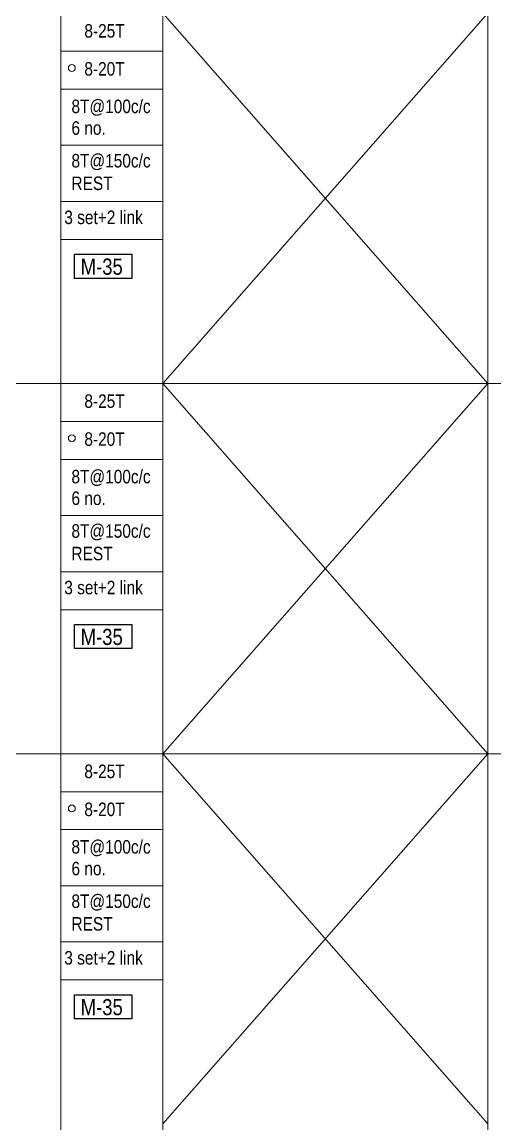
# Model space of a CAD drawing. Header units: millimetres. Extents: x 1112055 to 3390982, y -148532 to 766891.
# Drawn here: x 2145919 to 2156445, y 53671 to 78194 of the extents above; entities that cross this region are included whole.
import ezdxf
from ezdxf.enums import TextEntityAlignment as Align

# ---------------------------------------------------------------- set-up
doc = ezdxf.new("R2010")
doc.units = ezdxf.units.MM
doc.layers.add('B COLSCH', color=204, linetype='Continuous', lineweight=20)
doc.layers.add('B STEEL', color=34, linetype='Continuous', lineweight=15)
doc.layers.add('B TEXT', color=7, linetype='Continuous')
doc.styles.add('SWINC', font='swissc.ttf')

msp = doc.modelspace()

# ---------------------------------------------------------------- linework, layer by layer
at = {"layer": 'B COLSCH', "color": 250, "lineweight": 0}
for p, q in [((2146781.3, 86630.3), (2146781.3, 28951.4)), ((2149055.7, 86630.3), (2149055.7, 21698.7)), ((2156289.3, 86630.3), (2156289.3, 21698.7)), ((2146781.3, 77545.4), (2149055.7, 77545.4)), ((2146781.3, 76700.4), (2149055.7, 76700.4)), ((2146781.3, 75450.7), (2149055.7, 75450.7)), ((2146781.3, 74200.9), (2149055.7, 74200.9)), ((2146781.3, 73355.9), (2149055.7, 73355.9)), ((2079293.2, 70150.6), (2221391.2, 70150.6)), ((2146781.3, 69305.6), (2149055.7, 69305.6)), ((2146781.3, 68460.6), (2149055.7, 68460.6)), ((2146781.3, 67210.8), (2149055.7, 67210.8)), ((2146781.3, 65961), (2149055.7, 65961)), ((2146781.3, 65116.1), (2149055.7, 65116.1)), ((2079293.2, 61910.7), (2221391.2, 61910.7)), ((2146781.3, 61065.7), (2149055.7, 61065.7)), ((2146781.3, 60220.7), (2149055.7, 60220.7)), ((2146781.3, 58971), (2149055.7, 58971)), ((2146781.3, 57721.2), (2149055.7, 57721.2)), ((2146781.3, 56876.2), (2149055.7, 56876.2))]:
    msp.add_line(p, q, dxfattribs=at)
for points in [[(2156289.3, 53670.9), (2149055.7, 61910.7), (2156289.3, 70150.6), (2149055.7, 78390.4), (2156289.3, 86630.3)], [(2149055.7, 53670.9), (2156289.3, 61910.7), (2149055.7, 70150.6), (2156289.3, 78390.4), (2149055.7, 86630.3)]]:
    msp.add_lwpolyline(points, dxfattribs=at)
at = {"layer": 'B STEEL', "color": 34, "lineweight": 9, "ltscale": 0.5}
for centre in [(2147027.6, 77171.8), (2147027.6, 68932), (2147027.6, 60692.2)]:
    msp.add_circle(centre, 76.8, dxfattribs=at)
at = {"layer": 'B TEXT', "color": 1}
for points in [[(2147085, 73026.9), (2148359.6, 73026.9), (2148359.6, 72488.9), (2147085, 72488.9)], [(2147085, 64787), (2148359.6, 64787), (2148359.6, 64249), (2147085, 64249)], [(2147085, 56547.2), (2148359.6, 56547.2), (2148359.6, 56009.2), (2147085, 56009.2)]]:
    msp.add_lwpolyline(points, close=True, dxfattribs=at)

# ---------------------------------------------------------------- texts
at = {"layer": 'B TEXT', "style": 'SWINC'}
for s, p in [('8-25T', (2147306.1, 77847.6)), ('8-20T', (2147306.1, 77002.6)), ('8T@100c/c', (2147019.2, 76167.7)), ('6 no.', (2147019.2, 75685.9)), ('8T@150c/c', (2147019.2, 74957.8)), ('REST', (2147019.2, 74455.4)), ('3 set+2 link', (2146859.5, 73698.4)), ('8-25T', (2147306.1, 69607.7)), ('8-20T', (2147306.1, 68762.7)), ('8T@100c/c', (2147019.2, 67927.9)), ('6 no.', (2147019.2, 67446.1)), ('8T@150c/c', (2147019.2, 66718)), ('REST', (2147019.2, 66215.6)), ('3 set+2 link', (2146859.5, 65458.6)), ('8-25T', (2147306.1, 61367.9)), ('8-20T', (2147306.1, 60522.9)), ('8T@100c/c', (2147019.2, 59688)), ('6 no.', (2147019.2, 59206.3)), ('8T@150c/c', (2147019.2, 58478.1)), ('REST', (2147019.2, 57975.8)), ('3 set+2 link', (2146859.5, 57218.7))]:
    msp.add_text(s, height=300, dxfattribs=at).set_placement(p)
at = {"layer": 'B TEXT', "color": 1, "style": 'SWINC'}
for p in [(2147222.4, 72462.3), (2147222.4, 64222.5), (2147222.4, 55982.7)]:
    msp.add_text('M-35', height=360, dxfattribs=at).set_placement(p, align=Align.BOTTOM_LEFT)

doc.saveas('drawing.dxf')
